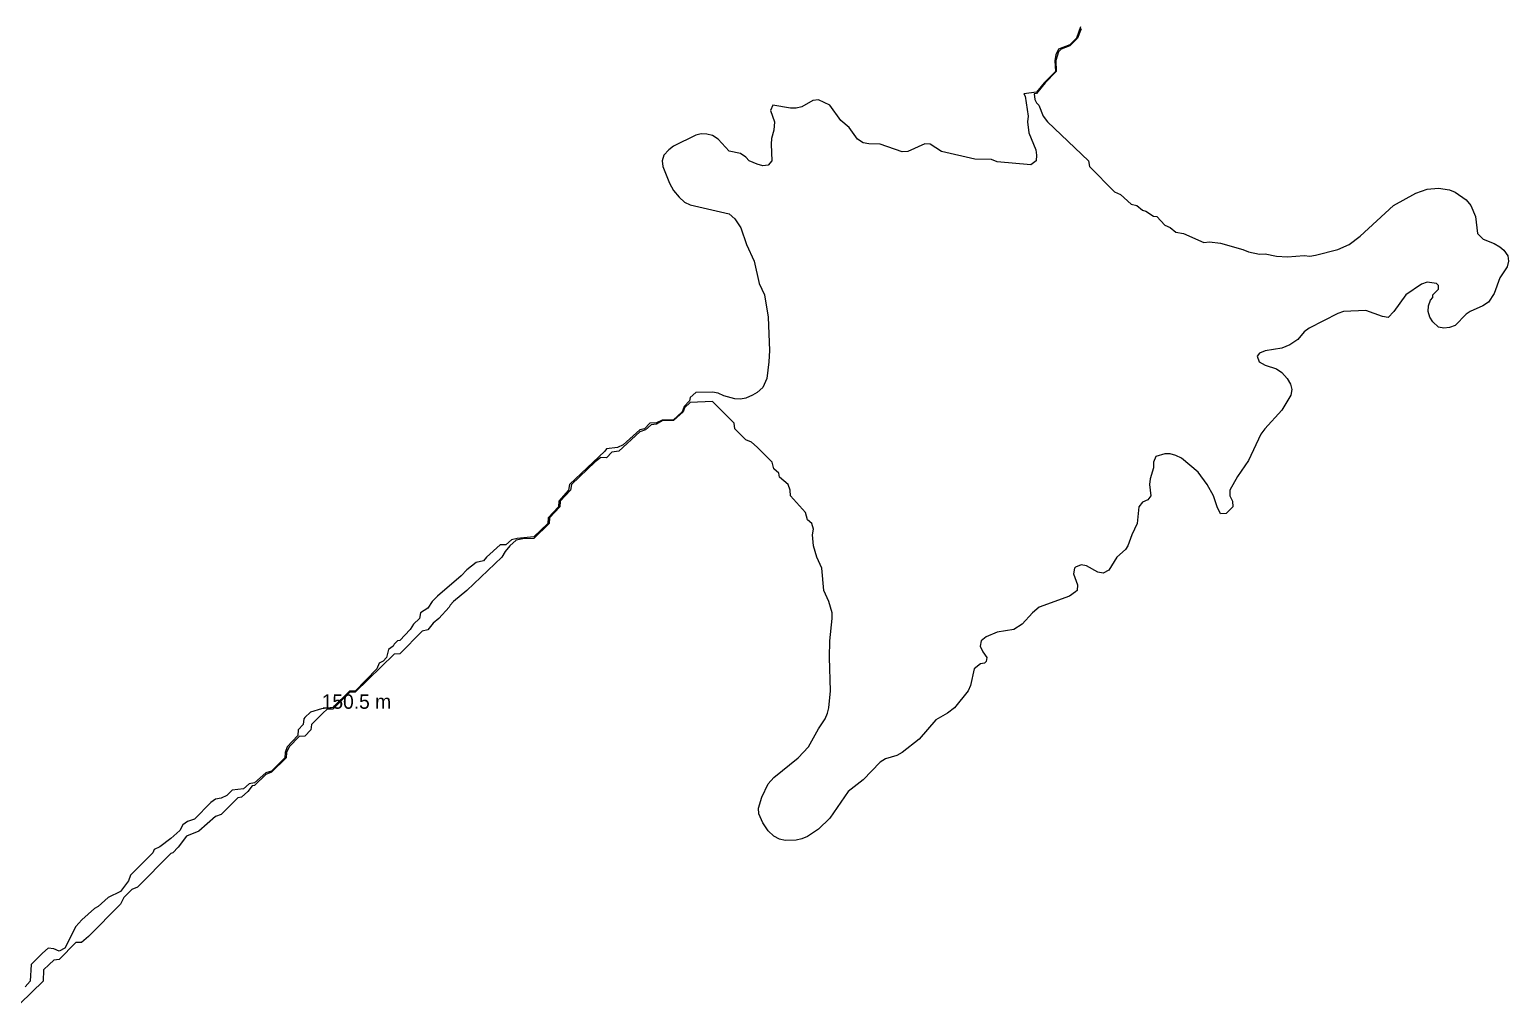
# Model space of a CAD drawing. Header units: metres. Extents: x 1651473 to 1651602, y 8211833 to 8211967.
# Drawn here: x 1651560.43 to 1651579.92, y 8211875.98 to 8211888.82 of the extents above; entities that cross this region are included whole.
import ezdxf

# ---------------------------------------------------------------- set-up
doc = ezdxf.new("R2010")
doc.units = ezdxf.units.M
doc.header["$MEASUREMENT"] = 0
doc.layers.add('Contour_Line_Minor', color=7, linetype='Continuous')
doc.layers.add('FeatureAttribs', color=7, linetype='Continuous')

# ---------------------------------------------------------------- blocks, each defined once
blk = doc.blocks.new('FEATURE')

msp = doc.modelspace()

# ---------------------------------------------------------------- linework, layer by layer
at = {"layer": 'Contour_Line_Minor', "color": 36, "true_color": 0x804000}
for points in [[(1651574.279, 8211888.857, 150.5), (1651574.228, 8211888.71, 150.5), (1651574.14, 8211888.622, 150.5), (1651573.99, 8211888.563, 150.5), (1651573.956, 8211888.489, 150.5), (1651573.944, 8211888.416, 150.5), (1651573.951, 8211888.269, 150.5), (1651573.804, 8211888.121, 150.5), (1651573.699, 8211887.995, 150.5), (1651573.533, 8211887.974, 150.5), (1651573.551, 8211887.944, 150.5), (1651573.591, 8211887.68, 150.5), (1651573.583, 8211887.606, 150.5), (1651573.602, 8211887.459, 150.5), (1651573.693, 8211887.238, 150.5), (1651573.7, 8211887.164, 150.5), (1651573.697, 8211887.091, 150.5), (1651573.625, 8211887.037, 150.5), (1651573.183, 8211887.078, 150.5), (1651573.11, 8211887.107, 150.5), (1651572.889, 8211887.114, 150.5), (1651572.447, 8211887.215, 150.5), (1651572.3, 8211887.312, 150.5), (1651572.227, 8211887.317, 150.5), (1651572.006, 8211887.216, 150.5), (1651571.932, 8211887.212, 150.5), (1651571.638, 8211887.31, 150.5), (1651571.49, 8211887.314, 150.5), (1651571.417, 8211887.329, 150.5), (1651571.343, 8211887.379, 150.5), (1651571.231, 8211887.532, 150.5), (1651571.122, 8211887.624, 150.5), (1651570.975, 8211887.825, 150.5), (1651570.828, 8211887.897, 150.5), (1651570.754, 8211887.888, 150.5), (1651570.607, 8211887.805, 150.5), (1651570.534, 8211887.784, 150.5), (1651570.46, 8211887.784, 150.5), (1651570.225, 8211887.827, 150.5), (1651570.195, 8211887.753, 150.5), (1651570.245, 8211887.606, 150.5), (1651570.239, 8211887.496, 150.5), (1651570.208, 8211887.385, 150.5), (1651570.201, 8211887.312, 150.5), (1651570.213, 8211887.091, 150.5), (1651570.165, 8211887.034, 150.5), (1651570.092, 8211887.025, 150.5), (1651570.018, 8211887.045, 150.5), (1651569.912, 8211887.091, 150.5), (1651569.871, 8211887.139, 150.5), (1651569.797, 8211887.189, 150.5), (1651569.65, 8211887.22, 150.5), (1651569.503, 8211887.378, 150.5), (1651569.429, 8211887.424, 150.5), (1651569.356, 8211887.445, 150.5), (1651569.282, 8211887.446, 150.5), (1651569.209, 8211887.429, 150.5), (1651568.914, 8211887.285, 150.5), (1651568.853, 8211887.238, 150.5), (1651568.786, 8211887.164, 150.5), (1651568.765, 8211887.091, 150.5), (1651568.777, 8211887.017, 150.5), (1651568.863, 8211886.796, 150.5), (1651568.914, 8211886.702, 150.5), (1651568.988, 8211886.614, 150.5), (1651569.061, 8211886.545, 150.5), (1651569.135, 8211886.509, 150.5), (1651569.65, 8211886.394, 150.5), (1651569.724, 8211886.326, 150.5), (1651569.804, 8211886.207, 150.5), (1651569.878, 8211885.987, 150.5), (1651569.978, 8211885.766, 150.5), (1651570.047, 8211885.471, 150.5), (1651570.115, 8211885.324, 150.5), (1651570.163, 8211885.03, 150.5), (1651570.179, 8211884.588, 150.5), (1651570.172, 8211884.441, 150.5), (1651570.147, 8211884.22, 150.5), (1651570.092, 8211884.103, 150.5), (1651570.018, 8211884.035, 150.5), (1651569.955, 8211883.999, 150.5), (1651569.871, 8211883.962, 150.5), (1651569.797, 8211883.947, 150.5), (1651569.724, 8211883.953, 150.5), (1651569.577, 8211883.992, 150.5), (1651569.503, 8211884.026, 150.5), (1651569.429, 8211884.04, 150.5), (1651569.209, 8211884.035, 150.5), (1651569.135, 8211883.969, 150.5), (1651569.125, 8211883.926, 150.5), (1651569.054, 8211883.852, 150.5), (1651569.031, 8211883.778, 150.5), (1651568.914, 8211883.673, 150.5), (1651568.767, 8211883.671, 150.5), (1651568.693, 8211883.634, 150.5), (1651568.604, 8211883.631, 150.5), (1651568.533, 8211883.558, 150.5), (1651568.472, 8211883.542, 150.5), (1651568.252, 8211883.346, 150.5), (1651568.178, 8211883.311, 150.5), (1651568.031, 8211883.294, 150.5), (1651568.012, 8211883.263, 150.5), (1651567.543, 8211882.821, 150.5), (1651567.529, 8211882.748, 150.5), (1651567.404, 8211882.601, 150.5), (1651567.4, 8211882.527, 150.5), (1651567.262, 8211882.38, 150.5), (1651567.259, 8211882.306, 150.5), (1651567.074, 8211882.129, 150.5), (1651566.853, 8211882.111, 150.5), (1651566.779, 8211882.092, 150.5), (1651566.706, 8211882.027, 150.5), (1651566.632, 8211882.026, 150.5), (1651566.45, 8211881.865, 150.5), (1651566.411, 8211881.816, 150.5), (1651566.314, 8211881.791, 150.5), (1651566.191, 8211881.694, 150.5), (1651566.117, 8211881.617, 150.5), (1651565.806, 8211881.349, 150.5), (1651565.734, 8211881.276, 150.5), (1651565.675, 8211881.192, 150.5), (1651565.581, 8211881.128, 150.5), (1651565.565, 8211881.055, 150.5), (1651565.488, 8211880.981, 150.5), (1651565.442, 8211880.908, 150.5), (1651565.307, 8211880.763, 150.5), (1651565.278, 8211880.76, 150.5), (1651565.234, 8211880.717, 150.5), (1651565.221, 8211880.687, 150.5), (1651565.16, 8211880.644, 150.5), (1651565.13, 8211880.54, 150.5), (1651565.086, 8211880.493, 150.5), (1651565.033, 8211880.466, 150.5), (1651565.006, 8211880.392, 150.5), (1651564.718, 8211880.097, 150.5), (1651564.645, 8211880.096, 150.5), (1651564.424, 8211879.879, 150.5), (1651564.277, 8211879.863, 150.5), (1651564.13, 8211879.817, 150.5), (1651564.056, 8211879.748, 150.5), (1651564.042, 8211879.73, 150.5), (1651564.035, 8211879.656, 150.5), (1651563.966, 8211879.583, 150.5), (1651563.962, 8211879.509, 150.5), (1651563.821, 8211879.362, 150.5), (1651563.798, 8211879.288, 150.5), (1651563.793, 8211879.215, 150.5), (1651563.614, 8211879.039, 150.5), (1651563.541, 8211879.018, 150.5), (1651563.393, 8211878.885, 150.5), (1651563.32, 8211878.872, 150.5), (1651563.246, 8211878.805, 150.5), (1651563.099, 8211878.788, 150.5), (1651563.025, 8211878.718, 150.5), (1651562.952, 8211878.685, 150.5), (1651562.878, 8211878.669, 150.5), (1651562.818, 8211878.626, 150.5), (1651562.601, 8211878.405, 150.5), (1651562.51, 8211878.374, 150.5), (1651562.447, 8211878.331, 150.5), (1651562.409, 8211878.258, 150.5), (1651562.289, 8211878.153, 150.5), (1651562.142, 8211878.043, 150.5), (1651562.069, 8211878.006, 150.5), (1651562.05, 8211877.963, 150.5), (1651561.757, 8211877.669, 150.5), (1651561.732, 8211877.595, 150.5), (1651561.627, 8211877.454, 150.5), (1651561.461, 8211877.374, 150.5), (1651561.332, 8211877.255, 150.5), (1651561.284, 8211877.227, 150.5), (1651561.114, 8211877.08, 150.5), (1651561.038, 8211876.99, 150.5), (1651560.891, 8211876.703, 150.5), (1651560.817, 8211876.666, 150.5), (1651560.744, 8211876.698, 150.5), (1651560.67, 8211876.703, 150.5), (1651560.596, 8211876.641, 150.5), (1651560.447, 8211876.491, 150.5), (1651560.435, 8211876.27, 150.5), (1651560.367, 8211876.197, 150.5)], [(1651574.288, 8211888.831, 150), (1651574.242, 8211888.71, 150), (1651574.14, 8211888.608, 150), (1651574.026, 8211888.563, 150), (1651573.993, 8211888.53, 150), (1651573.956, 8211888.416, 150), (1651573.961, 8211888.269, 150), (1651573.814, 8211888.121, 150), (1651573.699, 8211887.981, 150), (1651573.671, 8211887.974, 150), (1651573.678, 8211887.901, 150), (1651573.699, 8211887.858, 150), (1651573.733, 8211887.827, 150), (1651573.79, 8211887.68, 150), (1651573.846, 8211887.606, 150), (1651574.387, 8211887.091, 150), (1651574.4, 8211887.017, 150), (1651574.729, 8211886.682, 150), (1651574.807, 8211886.649, 150), (1651574.95, 8211886.518, 150), (1651575.024, 8211886.501, 150), (1651575.097, 8211886.44, 150), (1651575.144, 8211886.428, 150), (1651575.244, 8211886.362, 150), (1651575.288, 8211886.355, 150), (1651575.392, 8211886.242, 150), (1651575.465, 8211886.21, 150), (1651575.539, 8211886.152, 150), (1651575.638, 8211886.134, 150), (1651575.907, 8211886.014, 150), (1651575.981, 8211886.023, 150), (1651576.128, 8211886.003, 150), (1651576.422, 8211885.921, 150), (1651576.496, 8211885.889, 150), (1651576.643, 8211885.861, 150), (1651576.717, 8211885.864, 150), (1651576.864, 8211885.832, 150), (1651577.011, 8211885.825, 150), (1651577.232, 8211885.842, 150), (1651577.306, 8211885.832, 150), (1651577.379, 8211885.846, 150), (1651577.674, 8211885.922, 150), (1651577.821, 8211885.989, 150), (1651577.968, 8211886.098, 150), (1651578.409, 8211886.502, 150), (1651578.704, 8211886.666, 150), (1651578.851, 8211886.717, 150), (1651578.999, 8211886.73, 150), (1651579.146, 8211886.707, 150), (1651579.219, 8211886.679, 150), (1651579.367, 8211886.578, 150), (1651579.426, 8211886.502, 150), (1651579.487, 8211886.355, 150), (1651579.516, 8211886.134, 150), (1651579.588, 8211886.06, 150), (1651579.735, 8211886.002, 150), (1651579.808, 8211885.957, 150), (1651579.86, 8211885.913, 150), (1651579.914, 8211885.839, 150), (1651579.923, 8211885.766, 150), (1651579.908, 8211885.692, 150), (1651579.808, 8211885.546, 150), (1651579.735, 8211885.343, 150), (1651579.661, 8211885.228, 150), (1651579.587, 8211885.177, 150), (1651579.417, 8211885.103, 150), (1651579.367, 8211885.07, 150), (1651579.219, 8211884.921, 150), (1651579.146, 8211884.891, 150), (1651579.072, 8211884.885, 150), (1651578.999, 8211884.898, 150), (1651578.925, 8211884.967, 150), (1651578.886, 8211885.03, 150), (1651578.865, 8211885.103, 150), (1651578.87, 8211885.177, 150), (1651578.897, 8211885.251, 150), (1651578.925, 8211885.289, 150), (1651578.927, 8211885.324, 150), (1651578.999, 8211885.398, 150), (1651578.999, 8211885.446, 150), (1651578.974, 8211885.471, 150), (1651578.851, 8211885.49, 150), (1651578.778, 8211885.464, 150), (1651578.57, 8211885.324, 150), (1651578.41, 8211885.103, 150), (1651578.336, 8211885.024, 150), (1651578.262, 8211885.037, 150), (1651578.042, 8211885.115, 150), (1651577.747, 8211885.105, 150), (1651577.674, 8211885.079, 150), (1651577.296, 8211884.883, 150), (1651577.232, 8211884.835, 150), (1651577.148, 8211884.735, 150), (1651577.042, 8211884.662, 150), (1651576.937, 8211884.621, 150), (1651576.717, 8211884.584, 150), (1651576.643, 8211884.556, 150), (1651576.612, 8211884.514, 150), (1651576.635, 8211884.441, 150), (1651576.717, 8211884.396, 150), (1651576.864, 8211884.347, 150), (1651576.937, 8211884.299, 150), (1651577.006, 8211884.22, 150), (1651577.049, 8211884.146, 150), (1651577.067, 8211884.073, 150), (1651577.053, 8211883.999, 150), (1651576.937, 8211883.8, 150), (1651576.712, 8211883.558, 150), (1651576.658, 8211883.484, 150), (1651576.496, 8211883.14, 150), (1651576.349, 8211882.925, 150), (1651576.252, 8211882.748, 150), (1651576.248, 8211882.674, 150), (1651576.286, 8211882.601, 150), (1651576.288, 8211882.527, 150), (1651576.275, 8211882.512, 150), (1651576.201, 8211882.44, 150), (1651576.128, 8211882.433, 150), (1651576.081, 8211882.527, 150), (1651576.035, 8211882.674, 150), (1651575.952, 8211882.821, 150), (1651575.833, 8211882.983, 150), (1651575.613, 8211883.169, 150), (1651575.539, 8211883.206, 150), (1651575.465, 8211883.226, 150), (1651575.392, 8211883.228, 150), (1651575.275, 8211883.19, 150), (1651575.244, 8211883.116, 150), (1651575.243, 8211883.042, 150), (1651575.201, 8211882.895, 150), (1651575.191, 8211882.821, 150), (1651575.207, 8211882.674, 150), (1651575.171, 8211882.619, 150), (1651575.097, 8211882.589, 150), (1651575.048, 8211882.527, 150), (1651575.029, 8211882.306, 150), (1651574.958, 8211882.159, 150), (1651574.907, 8211882.012, 150), (1651574.876, 8211881.966, 150), (1651574.76, 8211881.865, 150), (1651574.656, 8211881.693, 150), (1651574.582, 8211881.65, 150), (1651574.508, 8211881.666, 150), (1651574.361, 8211881.747, 150), (1651574.288, 8211881.76, 150), (1651574.214, 8211881.732, 150), (1651574.201, 8211881.717, 150), (1651574.19, 8211881.644, 150), (1651574.241, 8211881.497, 150), (1651574.237, 8211881.423, 150), (1651574.214, 8211881.404, 150), (1651574.137, 8211881.349, 150), (1651573.735, 8211881.202, 150), (1651573.649, 8211881.128, 150), (1651573.514, 8211880.981, 150), (1651573.404, 8211880.909, 150), (1651573.183, 8211880.872, 150), (1651573.036, 8211880.814, 150), (1651572.972, 8211880.76, 150), (1651572.96, 8211880.687, 150), (1651572.993, 8211880.613, 150), (1651573.045, 8211880.54, 150), (1651573.036, 8211880.488, 150), (1651573.014, 8211880.466, 150), (1651572.963, 8211880.454, 150), (1651572.879, 8211880.392, 150), (1651572.832, 8211880.172, 150), (1651572.798, 8211880.098, 150), (1651572.622, 8211879.877, 150), (1651572.526, 8211879.804, 150), (1651572.374, 8211879.719, 150), (1651572.153, 8211879.464, 150), (1651571.932, 8211879.285, 150), (1651571.858, 8211879.248, 150), (1651571.711, 8211879.204, 150), (1651571.638, 8211879.157, 150), (1651571.417, 8211878.924, 150), (1651571.22, 8211878.773, 150), (1651570.975, 8211878.419, 150), (1651570.828, 8211878.274, 150), (1651570.681, 8211878.18, 150), (1651570.607, 8211878.147, 150), (1651570.534, 8211878.131, 150), (1651570.386, 8211878.126, 150), (1651570.313, 8211878.144, 150), (1651570.237, 8211878.184, 150), (1651570.165, 8211878.253, 150), (1651570.092, 8211878.358, 150), (1651570.039, 8211878.479, 150), (1651570.037, 8211878.552, 150), (1651570.08, 8211878.699, 150), (1651570.165, 8211878.873, 150), (1651570.239, 8211878.957, 150), (1651570.561, 8211879.215, 150), (1651570.697, 8211879.362, 150), (1651570.828, 8211879.6, 150), (1651570.915, 8211879.73, 150), (1651570.947, 8211879.804, 150), (1651570.963, 8211879.877, 150), (1651570.985, 8211880.098, 150), (1651570.97, 8211880.54, 150), (1651570.975, 8211880.76, 150), (1651571.009, 8211881.055, 150), (1651571.006, 8211881.128, 150), (1651570.963, 8211881.276, 150), (1651570.897, 8211881.423, 150), (1651570.871, 8211881.717, 150), (1651570.805, 8211881.865, 150), (1651570.761, 8211882.012, 150), (1651570.746, 8211882.159, 150), (1651570.76, 8211882.233, 150), (1651570.739, 8211882.306, 150), (1651570.681, 8211882.356, 150), (1651570.656, 8211882.453, 150), (1651570.459, 8211882.674, 150), (1651570.454, 8211882.748, 150), (1651570.427, 8211882.821, 150), (1651570.313, 8211882.92, 150), (1651570.303, 8211882.969, 150), (1651570.239, 8211883.029, 150), (1651570.215, 8211883.116, 150), (1651570.018, 8211883.315, 150), (1651569.945, 8211883.381, 150), (1651569.871, 8211883.41, 150), (1651569.723, 8211883.558, 150), (1651569.717, 8211883.631, 150), (1651569.429, 8211883.916, 150), (1651569.135, 8211883.904, 150), (1651569.061, 8211883.831, 150), (1651569.043, 8211883.778, 150), (1651568.914, 8211883.665, 150), (1651568.767, 8211883.662, 150), (1651568.693, 8211883.617, 150), (1651568.62, 8211883.609, 150), (1651568.546, 8211883.542, 150), (1651568.472, 8211883.517, 150), (1651568.194, 8211883.263, 150), (1651568.104, 8211883.246, 150), (1651568.031, 8211883.174, 150), (1651567.957, 8211883.176, 150), (1651567.884, 8211883.119, 150), (1651567.572, 8211882.821, 150), (1651567.556, 8211882.748, 150), (1651567.422, 8211882.601, 150), (1651567.418, 8211882.527, 150), (1651567.28, 8211882.38, 150), (1651567.278, 8211882.306, 150), (1651567.074, 8211882.11, 150), (1651566.927, 8211882.104, 150), (1651566.84, 8211882.085, 150), (1651566.757, 8211882.012, 150), (1651566.695, 8211881.938, 150), (1651566.652, 8211881.865, 150), (1651566.191, 8211881.422, 150), (1651566.015, 8211881.276, 150), (1651565.97, 8211881.23, 150), (1651565.96, 8211881.202, 150), (1651565.823, 8211881.055, 150), (1651565.749, 8211880.994, 150), (1651565.675, 8211880.904, 150), (1651565.602, 8211880.885, 150), (1651565.307, 8211880.586, 150), (1651565.234, 8211880.583, 150), (1651564.718, 8211880.08, 150), (1651564.645, 8211880.077, 150), (1651564.424, 8211879.858, 150), (1651564.35, 8211879.856, 150), (1651564.294, 8211879.804, 150), (1651564.144, 8211879.656, 150), (1651564.136, 8211879.583, 150), (1651564.056, 8211879.502, 150), (1651563.982, 8211879.497, 150), (1651563.849, 8211879.362, 150), (1651563.814, 8211879.288, 150), (1651563.807, 8211879.215, 150), (1651563.614, 8211879.026, 150), (1651563.541, 8211878.995, 150), (1651563.393, 8211878.85, 150), (1651563.361, 8211878.847, 150), (1651563.305, 8211878.773, 150), (1651563.218, 8211878.699, 150), (1651563.173, 8211878.687, 150), (1651562.952, 8211878.47, 150), (1651562.878, 8211878.44, 150), (1651562.657, 8211878.25, 150), (1651562.496, 8211878.184, 150), (1651562.385, 8211878.037, 150), (1651562.313, 8211877.963, 150), (1651562.289, 8211877.954, 150), (1651561.848, 8211877.509, 150), (1651561.774, 8211877.48, 150), (1651561.669, 8211877.374, 150), (1651561.627, 8211877.284, 150), (1651561.201, 8211876.859, 150), (1651561.112, 8211876.78, 150), (1651561.038, 8211876.779, 150), (1651560.817, 8211876.557, 150), (1651560.744, 8211876.548, 150), (1651560.685, 8211876.491, 150), (1651560.61, 8211876.418, 150), (1651560.605, 8211876.27, 150), (1651560.3, 8211875.976, 150)]]:
    msp.add_polyline3d(points, dxfattribs=at)

# ---------------------------------------------------------------- block references
at = {"layer": 'FeatureAttribs'}
ref = msp.add_blockref('FEATURE', (1651564.277, 8211879.863, 150.5), dxfattribs=at)
ref.add_attrib('NAME', '150.5 m', (1651564.277, 8211879.863, 150.5), dxfattribs={"height": 0.1896})
ref.add_attrib('NAME', '150.5 m', (1651564.277, 8211879.863, 150.5), dxfattribs={"height": 0.1896})

doc.saveas('drawing.dxf')
